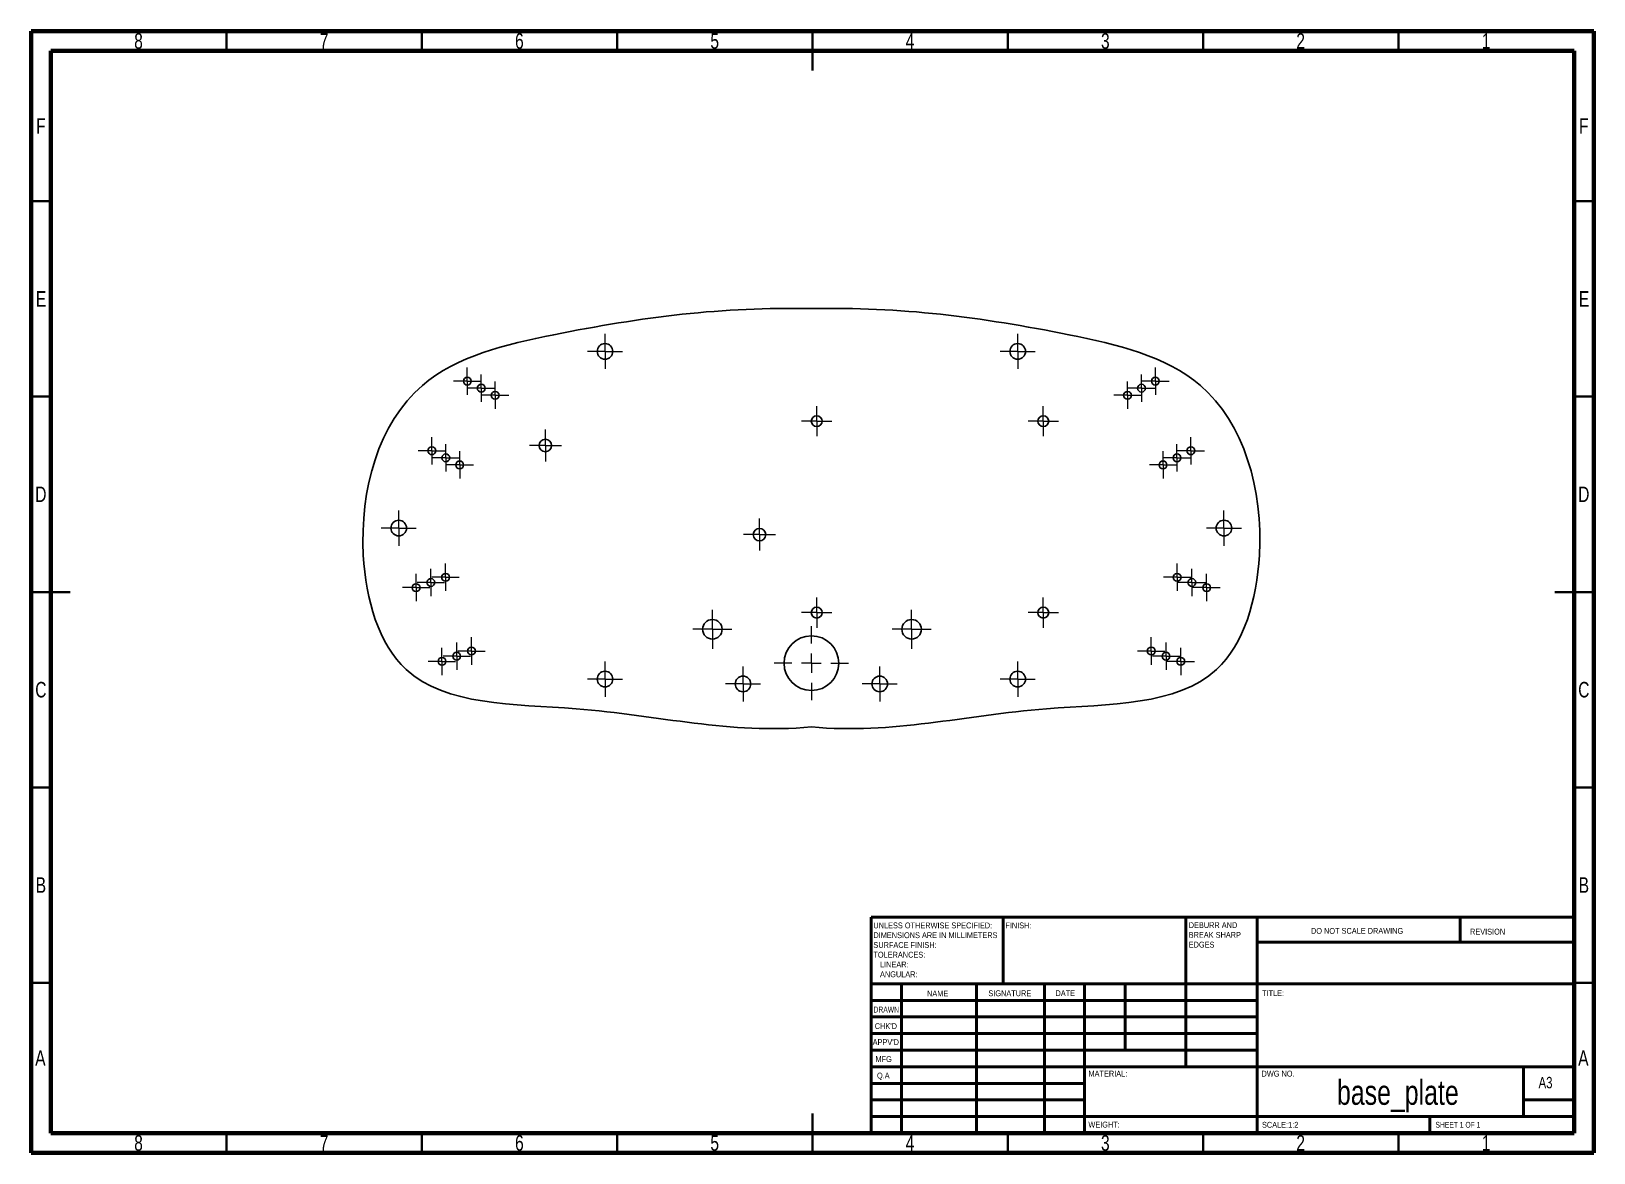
# Model space of a CAD drawing. Header units: millimetres. Extents: x 15 to 415, y 5 to 292.
import ezdxf

# ---------------------------------------------------------------- set-up
doc = ezdxf.new("R2010")
doc.units = ezdxf.units.MM
doc.styles.add('SLDTEXTSTYLE0', font='TXT', dxfattribs={"width": 0.75})
doc.styles.add('SLDTEXTSTYLE1', font='TXT', dxfattribs={"width": 0.686449})
doc.styles.add('SLDTEXTSTYLE2', font='TXT', dxfattribs={"width": 0.6875})

# ---------------------------------------------------------------- blocks, each defined once
blk = doc.blocks.new('SW_NOTE_0')
at = {"color": 0, "linetype": 'Continuous', "lineweight": 0, "char_height": 1.5, "attachment_point": 1, "style": 'SLDTEXTSTYLE0'}
for s, insert in [('UNLESS OTHERWISE SPECIFIED:', (0, 1.93)), ('SURFACE FINISH:', (0, -3.07)), ('DIMENSIONS ARE IN MILLIMETERS', (0, -0.57)), ('TOLERANCES:', (0, -5.57)), ('ANGULAR:', (1.69, -10.57)), ('LINEAR:', (1.69, -8.07))]:
    blk.add_mtext(s, dxfattribs=dict(at, insert=insert))
blk = doc.blocks.new('SW_NOTE_0_1')
at = {"color": 0, "linetype": 'Continuous', "lineweight": 0, "char_height": 1.5, "attachment_point": 1, "style": 'SLDTEXTSTYLE0'}
for s, insert in [('DEBURR AND', (0, 1.93)), ('BREAK SHARP', (0, -0.57)), ('EDGES', (0, -3.07))]:
    blk.add_mtext(s, dxfattribs=dict(at, insert=insert))
blk = doc.blocks.new('SW_CENTERMARKSYMBOL_0')
at = {"color": 0, "linetype": 'Continuous', "lineweight": 18}
for p, q in [((-2.5, 0), (-3.5, 0)), ((0, 0), (-2.5, 0)), ((0, 2.5), (0, 3.5)), ((0, 0), (0, 2.5)), ((0, 0), (0, -2.5)), ((0, 0), (2.5, 0)), ((2.5, 0), (3.5, 0)), ((0, -2.5), (0, -3.5))]:
    blk.add_line(p, q, dxfattribs=at)
blk = doc.blocks.new('SW_CENTERMARKSYMBOL_1')
at = {"color": 0, "linetype": 'Continuous', "lineweight": 18}
for p, q in [((-2.5, 0), (-3.5, 0)), ((0, 0), (-2.5, 0)), ((0, 2.5), (0, 3.5)), ((0, 0), (0, 2.5)), ((0, 0), (0, -2.5)), ((0, 0), (2.5, 0)), ((2.5, 0), (3.5, 0)), ((0, -2.5), (0, -3.5))]:
    blk.add_line(p, q, dxfattribs=at)
blk = doc.blocks.new('SW_CENTERMARKSYMBOL_2')
at = {"color": 0, "linetype": 'Continuous', "lineweight": 18}
for p, q in [((-2.5, 0), (-3.5, 0)), ((0, 0), (-2.5, 0)), ((0, 2.5), (0, 3.5)), ((0, 0), (0, 2.5)), ((0, 0), (0, -2.5)), ((0, 0), (2.5, 0)), ((2.5, 0), (3.5, 0)), ((0, -2.5), (0, -3.5))]:
    blk.add_line(p, q, dxfattribs=at)
blk = doc.blocks.new('SW_CENTERMARKSYMBOL_3')
at = {"color": 0, "linetype": 'Continuous', "lineweight": 18}
for p, q in [((-2.5, 0), (-3.5, 0)), ((0, 0), (-2.5, 0)), ((0, 2.5), (0, 3.5)), ((0, 0), (0, 2.5)), ((0, 0), (0, -2.5)), ((0, 0), (2.5, 0)), ((2.5, 0), (3.5, 0)), ((0, -2.5), (0, -3.5))]:
    blk.add_line(p, q, dxfattribs=at)
blk = doc.blocks.new('SW_CENTERMARKSYMBOL_4')
at = {"color": 0, "linetype": 'Continuous', "lineweight": 18}
for p, q in [((0, 2.5), (0, 4.5)), ((-2.5, 0), (-4.5, 0)), ((0, 0), (-2.5, 0)), ((0, 0), (0, 2.5)), ((0, 0), (0, -2.5)), ((0, 0), (2.5, 0)), ((2.5, 0), (4.5, 0)), ((0, -2.5), (0, -4.5))]:
    blk.add_line(p, q, dxfattribs=at)
blk = doc.blocks.new('SW_CENTERMARKSYMBOL_5')
at = {"color": 0, "linetype": 'Continuous', "lineweight": 18}
for p, q in [((0, 2.5), (0, 4.5)), ((-2.5, 0), (-4.5, 0)), ((0, 0), (-2.5, 0)), ((0, 0), (0, 2.5)), ((0, 0), (0, -2.5)), ((0, 0), (2.5, 0)), ((2.5, 0), (4.5, 0)), ((0, -2.5), (0, -4.5))]:
    blk.add_line(p, q, dxfattribs=at)
blk = doc.blocks.new('SW_CENTERMARKSYMBOL_6')
at = {"color": 0, "linetype": 'Continuous', "lineweight": 18}
for p, q in [((0, 2.5), (0, 4.5)), ((-2.5, 0), (-4.5, 0)), ((0, 0), (-2.5, 0)), ((0, 0), (0, 2.5)), ((0, 0), (0, -2.5)), ((0, 0), (2.5, 0)), ((2.5, 0), (4.5, 0)), ((0, -2.5), (0, -4.5))]:
    blk.add_line(p, q, dxfattribs=at)
blk = doc.blocks.new('SW_CENTERMARKSYMBOL_7')
at = {"color": 0, "linetype": 'Continuous', "lineweight": 18}
for p, q in [((0, 2.5), (0, 4.5)), ((-2.5, 0), (-4.5, 0)), ((0, 0), (-2.5, 0)), ((0, 0), (0, 2.5)), ((0, 0), (0, -2.5)), ((0, 0), (2.5, 0)), ((2.5, 0), (4.5, 0)), ((0, -2.5), (0, -4.5))]:
    blk.add_line(p, q, dxfattribs=at)
blk = doc.blocks.new('SW_CENTERMARKSYMBOL_8')
at = {"color": 0, "linetype": 'Continuous', "lineweight": 18}
for p, q in [((0, 2.5), (0, 4.5)), ((-2.5, 0), (-4.5, 0)), ((0, 0), (-2.5, 0)), ((0, 0), (0, 2.5)), ((0, 0), (0, -2.5)), ((0, 0), (2.5, 0)), ((2.5, 0), (4.5, 0)), ((0, -2.5), (0, -4.5))]:
    blk.add_line(p, q, dxfattribs=at)
blk = doc.blocks.new('SW_CENTERMARKSYMBOL_9')
at = {"color": 0, "linetype": 'Continuous', "lineweight": 18}
for p, q in [((-2.5, 0), (-3.5, 0)), ((0, 0), (-2.5, 0)), ((0, 2.5), (0, 3.5)), ((0, 0), (0, 2.5)), ((0, 0), (0, -2.5)), ((0, 0), (2.5, 0)), ((2.5, 0), (3.5, 0)), ((0, -2.5), (0, -3.5))]:
    blk.add_line(p, q, dxfattribs=at)
blk = doc.blocks.new('SW_CENTERMARKSYMBOL_10')
at = {"color": 0, "linetype": 'Continuous', "lineweight": 18}
for p, q in [((-2.5, 0), (-3.5, 0)), ((0, 0), (-2.5, 0)), ((0, 2.5), (0, 3.5)), ((0, 0), (0, 2.5)), ((0, 0), (0, -2.5)), ((0, 0), (2.5, 0)), ((2.5, 0), (3.5, 0)), ((0, -2.5), (0, -3.5))]:
    blk.add_line(p, q, dxfattribs=at)
blk = doc.blocks.new('SW_CENTERMARKSYMBOL_11')
at = {"color": 0, "linetype": 'Continuous', "lineweight": 18}
for p, q in [((0, 2.5), (0, 4.5)), ((-2.5, 0), (-4.5, 0)), ((0, 0), (-2.5, 0)), ((0, 0), (0, 2.5)), ((0, 0), (0, -2.5)), ((0, 0), (2.5, 0)), ((2.5, 0), (4.5, 0)), ((0, -2.5), (0, -4.5))]:
    blk.add_line(p, q, dxfattribs=at)
blk = doc.blocks.new('SW_CENTERMARKSYMBOL_12')
at = {"color": 0, "linetype": 'Continuous', "lineweight": 18}
for p, q in [((-2.5, 0), (-3.5, 0)), ((0, 0), (-2.5, 0)), ((0, 2.5), (0, 3.5)), ((0, 0), (0, 2.5)), ((0, 0), (0, -2.5)), ((0, 0), (2.5, 0)), ((2.5, 0), (3.5, 0)), ((0, -2.5), (0, -3.5))]:
    blk.add_line(p, q, dxfattribs=at)
blk = doc.blocks.new('SW_CENTERMARKSYMBOL_13')
at = {"color": 0, "linetype": 'Continuous', "lineweight": 18}
for p, q in [((0, 2.5), (0, 4.5)), ((-2.5, 0), (-4.5, 0)), ((0, 0), (-2.5, 0)), ((0, 0), (0, 2.5)), ((0, 0), (0, -2.5)), ((0, 0), (2.5, 0)), ((2.5, 0), (4.5, 0)), ((0, -2.5), (0, -4.5))]:
    blk.add_line(p, q, dxfattribs=at)
blk = doc.blocks.new('SW_CENTERMARKSYMBOL_14')
at = {"color": 0, "linetype": 'Continuous', "lineweight": 18}
for p, q in [((-2.5, 0), (-3.5, 0)), ((0, 0), (-2.5, 0)), ((0, 2.5), (0, 3.5)), ((0, 0), (0, 2.5)), ((0, 0), (0, -2.5)), ((0, 0), (2.5, 0)), ((2.5, 0), (3.5, 0)), ((0, -2.5), (0, -3.5))]:
    blk.add_line(p, q, dxfattribs=at)
blk = doc.blocks.new('SW_CENTERMARKSYMBOL_15')
at = {"color": 0, "linetype": 'Continuous', "lineweight": 18}
for p, q in [((-2.5, 0), (-3.5, 0)), ((0, 0), (-2.5, 0)), ((0, 2.5), (0, 3.5)), ((0, 0), (0, 2.5)), ((0, 0), (0, -2.5)), ((0, 0), (2.5, 0)), ((2.5, 0), (3.5, 0)), ((0, -2.5), (0, -3.5))]:
    blk.add_line(p, q, dxfattribs=at)
blk = doc.blocks.new('SW_CENTERMARKSYMBOL_16')
at = {"color": 0, "linetype": 'Continuous', "lineweight": 18}
for p, q in [((-2.5, 0), (-3.5, 0)), ((0, 0), (-2.5, 0)), ((0, 2.5), (0, 3.5)), ((0, 0), (0, 2.5)), ((0, 0), (0, -2.5)), ((0, 0), (2.5, 0)), ((2.5, 0), (3.5, 0)), ((0, -2.5), (0, -3.5))]:
    blk.add_line(p, q, dxfattribs=at)
blk = doc.blocks.new('SW_CENTERMARKSYMBOL_17')
at = {"color": 0, "linetype": 'Continuous', "lineweight": 18}
for p, q in [((-2.5, 0), (-3.5, 0)), ((0, 0), (-2.5, 0)), ((0, 2.5), (0, 3.5)), ((0, 0), (0, 2.5)), ((0, 0), (0, -2.5)), ((0, 0), (2.5, 0)), ((2.5, 0), (3.5, 0)), ((0, -2.5), (0, -3.5))]:
    blk.add_line(p, q, dxfattribs=at)
blk = doc.blocks.new('SW_CENTERMARKSYMBOL_18')
at = {"color": 0, "linetype": 'Continuous', "lineweight": 18}
for p, q in [((-2.5, 0), (-3.5, 0)), ((0, 0), (-2.5, 0)), ((0, 2.5), (0, 3.5)), ((0, 0), (0, 2.5)), ((0, 0), (0, -2.5)), ((0, 0), (2.5, 0)), ((2.5, 0), (3.5, 0)), ((0, -2.5), (0, -3.5))]:
    blk.add_line(p, q, dxfattribs=at)
blk = doc.blocks.new('SW_CENTERMARKSYMBOL_19')
at = {"color": 0, "linetype": 'Continuous', "lineweight": 18}
for p, q in [((0, 2.5), (0, 4.5)), ((-2.5, 0), (-4.5, 0)), ((0, 0), (-2.5, 0)), ((0, 0), (0, 2.5)), ((0, 0), (0, -2.5)), ((0, 0), (2.5, 0)), ((2.5, 0), (4.5, 0)), ((0, -2.5), (0, -4.5))]:
    blk.add_line(p, q, dxfattribs=at)
blk = doc.blocks.new('SW_CENTERMARKSYMBOL_20')
at = {"color": 0, "linetype": 'Continuous', "lineweight": 18}
for p, q in [((-2.5, 0), (-3.5, 0)), ((0, 0), (-2.5, 0)), ((0, 2.5), (0, 3.5)), ((0, 0), (0, 2.5)), ((0, 0), (0, -2.5)), ((0, 0), (2.5, 0)), ((2.5, 0), (3.5, 0)), ((0, -2.5), (0, -3.5))]:
    blk.add_line(p, q, dxfattribs=at)
blk = doc.blocks.new('SW_CENTERMARKSYMBOL_21')
at = {"color": 0, "linetype": 'Continuous', "lineweight": 18}
for p, q in [((-2.5, 0), (-3.5, 0)), ((0, 0), (-2.5, 0)), ((0, 2.5), (0, 3.5)), ((0, 0), (0, 2.5)), ((0, 0), (0, -2.5)), ((0, 0), (2.5, 0)), ((2.5, 0), (3.5, 0)), ((0, -2.5), (0, -3.5))]:
    blk.add_line(p, q, dxfattribs=at)
blk = doc.blocks.new('SW_CENTERMARKSYMBOL_22')
at = {"color": 0, "linetype": 'Continuous', "lineweight": 18}
for p, q in [((-2.5, 0), (-3.5, 0)), ((0, 0), (-2.5, 0)), ((0, 2.5), (0, 3.5)), ((0, 0), (0, 2.5)), ((0, 0), (0, -2.5)), ((0, 0), (2.5, 0)), ((2.5, 0), (3.5, 0)), ((0, -2.5), (0, -3.5))]:
    blk.add_line(p, q, dxfattribs=at)
blk = doc.blocks.new('SW_CENTERMARKSYMBOL_23')
at = {"color": 0, "linetype": 'Continuous', "lineweight": 18}
for p, q in [((-2.5, 0), (-3.5, 0)), ((0, 0), (-2.5, 0)), ((0, 2.5), (0, 3.5)), ((0, 0), (0, 2.5)), ((0, 0), (0, -2.5)), ((0, 0), (2.5, 0)), ((2.5, 0), (3.5, 0)), ((0, -2.5), (0, -3.5))]:
    blk.add_line(p, q, dxfattribs=at)
blk = doc.blocks.new('SW_CENTERMARKSYMBOL_24')
at = {"color": 0, "linetype": 'Continuous', "lineweight": 18}
for p, q in [((-2.5, 0), (-3.5, 0)), ((0, 0), (-2.5, 0)), ((0, 2.5), (0, 3.5)), ((0, 0), (0, 2.5)), ((0, 0), (0, -2.5)), ((0, 0), (2.5, 0)), ((2.5, 0), (3.5, 0)), ((0, -2.5), (0, -3.5))]:
    blk.add_line(p, q, dxfattribs=at)
blk = doc.blocks.new('SW_CENTERMARKSYMBOL_25')
at = {"color": 0, "linetype": 'Continuous', "lineweight": 18}
for p, q in [((-2.5, 0), (-3.5, 0)), ((0, 0), (-2.5, 0)), ((0, 2.5), (0, 3.5)), ((0, 0), (0, 2.5)), ((0, 0), (0, -2.5)), ((0, 0), (2.5, 0)), ((2.5, 0), (3.5, 0)), ((0, -2.5), (0, -3.5))]:
    blk.add_line(p, q, dxfattribs=at)
blk = doc.blocks.new('SW_CENTERMARKSYMBOL_26')
at = {"color": 0, "linetype": 'Continuous', "lineweight": 18}
for p, q in [((-2.5, 0), (-3.5, 0)), ((0, 0), (-2.5, 0)), ((0, 2.5), (0, 3.5)), ((0, 0), (0, 2.5)), ((0, 0), (0, -2.5)), ((0, 0), (2.5, 0)), ((2.5, 0), (3.5, 0)), ((0, -2.5), (0, -3.5))]:
    blk.add_line(p, q, dxfattribs=at)
blk = doc.blocks.new('SW_CENTERMARKSYMBOL_27')
at = {"color": 0, "linetype": 'Continuous', "lineweight": 18}
for p, q in [((-2.5, 0), (-3.5, 0)), ((0, 0), (-2.5, 0)), ((0, 2.5), (0, 3.5)), ((0, 0), (0, 2.5)), ((0, 0), (0, -2.5)), ((0, 0), (2.5, 0)), ((2.5, 0), (3.5, 0)), ((0, -2.5), (0, -3.5))]:
    blk.add_line(p, q, dxfattribs=at)
blk = doc.blocks.new('SW_CENTERMARKSYMBOL_28')
at = {"color": 0, "linetype": 'Continuous', "lineweight": 18}
for p, q in [((-2.5, 0), (-3.5, 0)), ((0, 0), (-2.5, 0)), ((0, 2.5), (0, 3.5)), ((0, 0), (0, 2.5)), ((0, 0), (0, -2.5)), ((0, 0), (2.5, 0)), ((2.5, 0), (3.5, 0)), ((0, -2.5), (0, -3.5))]:
    blk.add_line(p, q, dxfattribs=at)
blk = doc.blocks.new('SW_CENTERMARKSYMBOL_29')
at = {"color": 0, "linetype": 'Continuous', "lineweight": 18}
for p, q in [((-2.5, 0), (-3.5, 0)), ((0, 0), (-2.5, 0)), ((0, 2.5), (0, 3.5)), ((0, 0), (0, 2.5)), ((0, 0), (0, -2.5)), ((0, 0), (2.5, 0)), ((2.5, 0), (3.5, 0)), ((0, -2.5), (0, -3.5))]:
    blk.add_line(p, q, dxfattribs=at)
blk = doc.blocks.new('SW_CENTERMARKSYMBOL_30')
at = {"color": 0, "linetype": 'Continuous', "lineweight": 18}
for p, q in [((-2.5, 0), (-3.5, 0)), ((0, 0), (-2.5, 0)), ((0, 2.5), (0, 3.5)), ((0, 0), (0, 2.5)), ((0, 0), (0, -2.5)), ((0, 0), (2.5, 0)), ((2.5, 0), (3.5, 0)), ((0, -2.5), (0, -3.5))]:
    blk.add_line(p, q, dxfattribs=at)
blk = doc.blocks.new('SW_CENTERMARKSYMBOL_31')
at = {"color": 0, "linetype": 'Continuous', "lineweight": 18}
for p, q in [((-2.5, 0), (-3.5, 0)), ((0, 0), (-2.5, 0)), ((0, 2.5), (0, 3.5)), ((0, 0), (0, 2.5)), ((0, 0), (0, -2.5)), ((0, 0), (2.5, 0)), ((2.5, 0), (3.5, 0)), ((0, -2.5), (0, -3.5))]:
    blk.add_line(p, q, dxfattribs=at)
blk = doc.blocks.new('SW_CENTERMARKSYMBOL_32')
at = {"color": 0, "linetype": 'Continuous', "lineweight": 18}
for p, q in [((0, 2.5), (0, 5)), ((-2.5, 0), (-5, 0)), ((0, 0), (-2.5, 0)), ((0, 0), (0, 2.5)), ((0, 0), (0, -2.5)), ((0, 0), (2.5, 0)), ((2.5, 0), (5, 0)), ((0, -2.5), (0, -5))]:
    blk.add_line(p, q, dxfattribs=at)
blk = doc.blocks.new('SW_CENTERMARKSYMBOL_33')
at = {"color": 0, "linetype": 'Continuous', "lineweight": 18}
for p, q in [((0, 2.5), (0, 5)), ((-2.5, 0), (-5, 0)), ((0, 0), (-2.5, 0)), ((0, 0), (0, 2.5)), ((0, 0), (0, -2.5)), ((0, 0), (2.5, 0)), ((2.5, 0), (5, 0)), ((0, -2.5), (0, -5))]:
    blk.add_line(p, q, dxfattribs=at)
blk = doc.blocks.new('SW_CENTERMARKSYMBOL_34')
at = {"color": 0, "linetype": 'Continuous', "lineweight": 18}
for p, q in [((0, 2.5), (0, 4.1)), ((-2.5, 0), (-4.1, 0)), ((0, 0), (-2.5, 0)), ((0, 0), (0, 2.5)), ((0, 0), (0, -2.5)), ((0, 0), (2.5, 0)), ((2.5, 0), (4.1, 0)), ((0, -2.5), (0, -4.1))]:
    blk.add_line(p, q, dxfattribs=at)
blk = doc.blocks.new('SW_CENTERMARKSYMBOL_35')
at = {"color": 0, "linetype": 'Continuous', "lineweight": 18}
for p, q in [((0, 2.5), (0, 4.1)), ((-2.5, 0), (-4.1, 0)), ((0, 0), (-2.5, 0)), ((0, 0), (0, 2.5)), ((0, 0), (0, -2.5)), ((0, 0), (2.5, 0)), ((2.5, 0), (4.1, 0)), ((0, -2.5), (0, -4.1))]:
    blk.add_line(p, q, dxfattribs=at)
blk = doc.blocks.new('SW_CENTERMARKSYMBOL_36')
at = {"color": 0, "linetype": 'Continuous', "lineweight": 18}
for p, q in [((0, 5), (0, 9.5)), ((-5, 0), (-9.5, 0)), ((0, 0), (-2.5, 0)), ((0, 0), (0, 2.5)), ((0, 0), (0, -2.5)), ((0, 0), (2.5, 0)), ((5, 0), (9.5, 0)), ((0, -5), (0, -9.5))]:
    blk.add_line(p, q, dxfattribs=at)
blk = doc.blocks.new('SW_CENTERMARKSYMBOL_37')
at = {"color": 0, "linetype": 'Continuous', "lineweight": 18}
for p, q in [((-2.5, 0), (-3.875, 0)), ((0, 0), (-2.5, 0)), ((0, 2.5), (0, 3.875)), ((0, 0), (0, 2.5)), ((0, 0), (0, -2.5)), ((0, 0), (2.5, 0)), ((2.5, 0), (3.875, 0)), ((0, -2.5), (0, -3.875))]:
    blk.add_line(p, q, dxfattribs=at)
blk = doc.blocks.new('SW_CENTERMARKSYMBOL_38')
at = {"color": 0, "linetype": 'Continuous', "lineweight": 18}
for p, q in [((-2.5, 0), (-3.875, 0)), ((0, 0), (-2.5, 0)), ((0, 2.5), (0, 3.875)), ((0, 0), (0, 2.5)), ((0, 0), (0, -2.5)), ((0, 0), (2.5, 0)), ((2.5, 0), (3.875, 0)), ((0, -2.5), (0, -3.875))]:
    blk.add_line(p, q, dxfattribs=at)
blk = doc.blocks.new('SW_CENTERMARKSYMBOL_39')
at = {"color": 0, "linetype": 'Continuous', "lineweight": 18}
for p, q in [((-2.5, 0), (-3.875, 0)), ((0, 0), (-2.5, 0)), ((0, 2.5), (0, 3.875)), ((0, 0), (0, 2.5)), ((0, 0), (0, -2.5)), ((0, 0), (2.5, 0)), ((2.5, 0), (3.875, 0)), ((0, -2.5), (0, -3.875))]:
    blk.add_line(p, q, dxfattribs=at)
blk = doc.blocks.new('SW_CENTERMARKSYMBOL_40')
at = {"color": 0, "linetype": 'Continuous', "lineweight": 18}
for p, q in [((-2.5, 0), (-3.875, 0)), ((0, 0), (-2.5, 0)), ((0, 2.5), (0, 3.875)), ((0, 0), (0, 2.5)), ((0, 0), (0, -2.5)), ((0, 0), (2.5, 0)), ((2.5, 0), (3.875, 0)), ((0, -2.5), (0, -3.875))]:
    blk.add_line(p, q, dxfattribs=at)

msp = doc.modelspace()

# ---------------------------------------------------------------- linework, layer by layer
at = {"color": 7, "linetype": 'Continuous', "lineweight": 70}
for p, q in [((15, 5), (15, 292)), ((15, 292), (415, 292)), ((415, 292), (415, 5)), ((20, 10), (20, 287)), ((20, 287), (410, 287)), ((410, 287), (410, 10)), ((410, 10), (20, 10)), ((415, 5), (15, 5))]:
    msp.add_line(p, q, dxfattribs=at)
at = {"color": 7, "linetype": 'Continuous', "lineweight": 35}
for p, q in [((65, 287), (65, 292)), ((115, 287), (115, 292)), ((165, 287), (165, 292)), ((215, 292), (215, 282)), ((215, 287), (215, 292)), ((265, 287), (265, 292)), ((315, 287), (315, 292)), ((365, 287), (365, 292)), ((20, 248.5), (15, 248.5)), ((410, 248.5), (415, 248.5)), ((20, 198.5), (15, 198.5)), ((410, 198.5), (415, 198.5)), ((15, 148.5), (25, 148.5)), ((20, 148.5), (15, 148.5)), ((415, 148.5), (405, 148.5)), ((410, 148.5), (415, 148.5)), ((20, 98.5), (15, 98.5)), ((410, 98.5), (415, 98.5)), ((20, 48.5), (15, 48.5)), ((410, 48.5), (415, 48.5)), ((215, 5), (215, 15)), ((65, 10), (65, 5)), ((115, 10), (115, 5)), ((165, 10), (165, 5)), ((215, 10), (215, 5)), ((265, 10), (265, 5)), ((315, 10), (315, 5)), ((365, 10), (365, 5))]:
    msp.add_line(p, q, dxfattribs=at)
at = {"color": 7, "linetype": 'Continuous', "lineweight": 50}
for p, q in [((230, 65.25), (410, 65.25)), ((230, 65.25), (230, 10)), ((263.8, 48.25), (263.8, 65.25)), ((310.6, 65.25), (310.6, 27)), ((328.8, 65.25), (328.8, 10)), ((380.8, 58.88), (380.8, 65.25)), ((410, 58.88), (328.8, 58.88)), ((410, 48.25), (230, 48.25)), ((237.8, 48.25), (237.8, 10)), ((256.99, 48.25), (256.99, 10)), ((274.4, 48.25), (274.4, 10)), ((284.6, 10), (284.6, 48.25)), ((295, 31.25), (295, 48.25)), ((328.8, 44), (230, 44)), ((328.8, 39.75), (230, 39.75)), ((328.8, 35.5), (230, 35.5)), ((328.8, 31.25), (230, 31.25)), ((284.6, 27), (230, 27)), ((284.6, 27), (410, 27)), ((397, 14.25), (397, 27)), ((284.6, 22.75), (230, 22.75)), ((284.6, 18.5), (230, 18.5)), ((410, 18.5), (397, 18.5)), ((230, 14.25), (410, 14.25)), ((373, 10), (373, 14.25))]:
    msp.add_line(p, q, dxfattribs=at)
at = {"color": 7, "linetype": 'Continuous', "lineweight": 25}
for centre, radius in [((161.88, 210.07), 2), ((267.53, 210.07), 2), ((126.63, 202.47), 1), ((130.2, 200.65), 1), ((299.22, 200.65), 1), ((302.78, 202.47), 1), ((133.76, 198.84), 1), ((295.65, 198.84), 1), ((216.08, 192.22), 1.38), ((274.08, 192.22), 1.38), ((117.55, 184.65), 1), ((146.62, 185.98), 1.6), ((311.86, 184.65), 1), ((121.12, 182.83), 1), ((124.68, 181.02), 1), ((304.73, 181.02), 1), ((308.3, 182.83), 1), ((109.08, 164.85), 2), ((201.42, 163.18), 1.6), ((320.34, 164.85), 2), ((121.07, 152.27), 1), ((308.34, 152.27), 1), ((113.52, 149.62), 1), ((117.3, 150.94), 1), ((312.12, 150.94), 1), ((315.89, 149.62), 1), ((216.08, 143.22), 1.38), ((274.08, 143.22), 1.38), ((189.38, 138.96), 2.5), ((240.38, 138.96), 2.5), ((214.71, 130.28), 7), ((123.92, 132.07), 1), ((127.69, 133.4), 1), ((301.72, 133.4), 1), ((305.5, 132.07), 1), ((120.14, 130.75), 1), ((161.88, 126.21), 2), ((267.53, 126.21), 2), ((309.27, 130.75), 1), ((197.21, 124.97), 2), ((232.21, 124.97), 2)]:
    msp.add_circle(centre, radius, dxfattribs=at)
for points, knots in [([(214.71, 221.01), (192.02, 221.55), (159.91, 217.37), (107.71, 205.1), (95.8, 163.18), (108.63, 119), (162.64, 120.53), (193.75, 112.06), (214.71, 113.97)], [0, 0, 0, 0, 0.233094, 0.359626, 0.521202, 0.630748, 0.78758, 1, 1, 1, 1]), ([(214.71, 113.97), (235.66, 112.06), (266.77, 120.53), (320.78, 119), (333.61, 163.18), (321.7, 205.1), (269.5, 217.37), (237.39, 221.55), (214.71, 221.01)], [0, 0, 0, 0, 0.21242, 0.369252, 0.478798, 0.640374, 0.766906, 1, 1, 1, 1])]:
    msp.add_open_spline(points, degree=3, knots=knots, dxfattribs=at)

# ---------------------------------------------------------------- block references
at = {"color": 7, "linetype": 'Continuous', "lineweight": 0}
for name, p in [('SW_CENTERMARKSYMBOL_19', (161.88, 210.07)), ('SW_CENTERMARKSYMBOL_11', (267.53, 210.07)), ('SW_CENTERMARKSYMBOL_23', (126.63, 202.47)), ('SW_CENTERMARKSYMBOL_24', (130.2, 200.65)), ('SW_CENTERMARKSYMBOL_17', (299.22, 200.65)), ('SW_CENTERMARKSYMBOL_12', (302.78, 202.47)), ('SW_CENTERMARKSYMBOL_25', (133.76, 198.84)), ('SW_CENTERMARKSYMBOL_3', (295.65, 198.84)), ('SW_CENTERMARKSYMBOL_39', (216.08, 192.22)), ('SW_CENTERMARKSYMBOL_38', (274.08, 192.22)), ('SW_CENTERMARKSYMBOL_22', (117.55, 184.65)), ('SW_CENTERMARKSYMBOL_34', (146.62, 185.98)), ('SW_CENTERMARKSYMBOL_14', (311.86, 184.65)), ('SW_CENTERMARKSYMBOL_21', (121.12, 182.83)), ('SW_CENTERMARKSYMBOL_20', (124.68, 181.02)), ('SW_CENTERMARKSYMBOL_2', (304.73, 181.02)), ('SW_CENTERMARKSYMBOL_18', (308.3, 182.83)), ('SW_CENTERMARKSYMBOL_13', (109.08, 164.85)), ('SW_CENTERMARKSYMBOL_8', (320.34, 164.85)), ('SW_CENTERMARKSYMBOL_35', (201.42, 163.18)), ('SW_CENTERMARKSYMBOL_26', (113.52, 149.62)), ('SW_CENTERMARKSYMBOL_27', (117.3, 150.94)), ('SW_CENTERMARKSYMBOL_28', (121.07, 152.27)), ('SW_CENTERMARKSYMBOL_15', (308.34, 152.27)), ('SW_CENTERMARKSYMBOL_0', (312.12, 150.94)), ('SW_CENTERMARKSYMBOL_9', (315.89, 149.62)), ('SW_CENTERMARKSYMBOL_40', (216.08, 143.22)), ('SW_CENTERMARKSYMBOL_37', (274.08, 143.22)), ('SW_CENTERMARKSYMBOL_32', (189.38, 138.96)), ('SW_CENTERMARKSYMBOL_33', (240.38, 138.96)), ('SW_CENTERMARKSYMBOL_31', (127.69, 133.4)), ('SW_CENTERMARKSYMBOL_36', (214.71, 130.28)), ('SW_CENTERMARKSYMBOL_16', (301.72, 133.4)), ('SW_CENTERMARKSYMBOL_29', (120.14, 130.75)), ('SW_CENTERMARKSYMBOL_30', (123.92, 132.07)), ('SW_CENTERMARKSYMBOL_1', (305.5, 132.07)), ('SW_CENTERMARKSYMBOL_10', (309.27, 130.75)), ('SW_CENTERMARKSYMBOL_7', (161.88, 126.21)), ('SW_CENTERMARKSYMBOL_6', (197.21, 124.97)), ('SW_CENTERMARKSYMBOL_5', (232.21, 124.97)), ('SW_CENTERMARKSYMBOL_4', (267.53, 126.21)), ('SW_NOTE_0_1', (311.31, 62.07)), ('SW_NOTE_0', (230.59, 61.99))]:
    msp.add_blockref(name, p, dxfattribs=at)

# ---------------------------------------------------------------- texts
for s, insert, char_height, attachment_point, style in [('8', (42.46, 291.49), 3.97, 2, 'SLDTEXTSTYLE0'), ('7', (89.96, 291.49), 3.97, 2, 'SLDTEXTSTYLE0'), ('6', (139.96, 291.49), 3.97, 2, 'SLDTEXTSTYLE0'), ('5', (189.96, 291.49), 3.97, 2, 'SLDTEXTSTYLE0'), ('4', (239.96, 291.49), 3.97, 2, 'SLDTEXTSTYLE0'), ('3', (289.96, 291.49), 3.97, 2, 'SLDTEXTSTYLE0'), ('2', (339.96, 291.49), 3.97, 2, 'SLDTEXTSTYLE0'), ('1', (387.46, 291.49), 3.97, 2, 'SLDTEXTSTYLE0'), ('F', (17.46, 269.74), 3.97, 2, 'SLDTEXTSTYLE0'), ('F', (412.46, 269.74), 3.97, 2, 'SLDTEXTSTYLE0'), ('E', (17.51, 225.49), 3.97, 2, 'SLDTEXTSTYLE0'), ('E', (412.51, 225.49), 3.97, 2, 'SLDTEXTSTYLE0'), ('D', (17.45, 175.49), 3.97, 2, 'SLDTEXTSTYLE0'), ('D', (412.45, 175.49), 3.97, 2, 'SLDTEXTSTYLE0'), ('C', (17.46, 125.49), 3.97, 2, 'SLDTEXTSTYLE0'), ('C', (412.46, 125.49), 3.97, 2, 'SLDTEXTSTYLE0'), ('B', (17.47, 75.49), 3.97, 2, 'SLDTEXTSTYLE0'), ('B', (412.47, 75.49), 3.97, 2, 'SLDTEXTSTYLE0'), ('FINISH:', (264.37, 63.92), 1.5, 1, 'SLDTEXTSTYLE0'), ('DO NOT SCALE DRAWING', (342.61, 62.53), 1.5, 1, 'SLDTEXTSTYLE0'), ('REVISION', (383.33, 62.33), 1.5, 1, 'SLDTEXTSTYLE0'), ('NAME', (244.32, 46.5), 1.5, 1, 'SLDTEXTSTYLE0'), ('SIGNATURE', (260.03, 46.56), 1.5, 1, 'SLDTEXTSTYLE0'), ('DATE', (277.21, 46.58), 1.5, 1, 'SLDTEXTSTYLE0'), ('TITLE:', (330.09, 46.58), 1.5, 1, 'SLDTEXTSTYLE0'), ('DRAWN', (230.64, 42.38), 1.5, 1, 'SLDTEXTSTYLE1'), ("CHK'D", (230.94, 38.16), 1.5, 1, 'SLDTEXTSTYLE0'), ("APPV'D", (230.4, 34.07), 1.5, 1, 'SLDTEXTSTYLE0'), ('A', (17.34, 31.24), 3.97, 2, 'SLDTEXTSTYLE0'), ('MFG', (231.12, 29.72), 1.5, 1, 'SLDTEXTSTYLE0'), ('A', (412.34, 31.24), 3.97, 2, 'SLDTEXTSTYLE0'), ('Q.A', (231.51, 25.5), 1.5, 1, 'SLDTEXTSTYLE0'), ('MATERIAL:', (285.65, 25.99), 1.5, 1, 'SLDTEXTSTYLE0'), ('DWG NO.', (329.95, 25.99), 1.5, 1, 'SLDTEXTSTYLE0'), ('A3', (400.87, 24.41), 2.91, 1, 'SLDTEXTSTYLE0'), ('base_plate', (364.85, 23.61), 6.35, 2, 'SLDTEXTSTYLE0'), ('WEIGHT:', (285.62, 12.95), 1.499, 1, 'SLDTEXTSTYLE0'), ('SCALE:1:2', (330.07, 12.9), 1.5, 1, 'SLDTEXTSTYLE0'), ('SHEET 1 OF 1', (374.48, 12.9), 1.5, 1, 'SLDTEXTSTYLE2'), ('8', (42.46, 9.49), 3.97, 2, 'SLDTEXTSTYLE0'), ('7', (89.96, 9.49), 3.97, 2, 'SLDTEXTSTYLE0'), ('6', (139.96, 9.49), 3.97, 2, 'SLDTEXTSTYLE0'), ('5', (189.96, 9.49), 3.97, 2, 'SLDTEXTSTYLE0'), ('4', (239.96, 9.49), 3.97, 2, 'SLDTEXTSTYLE0'), ('3', (289.96, 9.49), 3.97, 2, 'SLDTEXTSTYLE0'), ('2', (339.96, 9.49), 3.97, 2, 'SLDTEXTSTYLE0'), ('1', (387.46, 9.49), 3.97, 2, 'SLDTEXTSTYLE0')]:
    msp.add_mtext(s, dxfattribs=dict(at, insert=insert, char_height=char_height, attachment_point=attachment_point, style=style))

doc.saveas('drawing.dxf')
